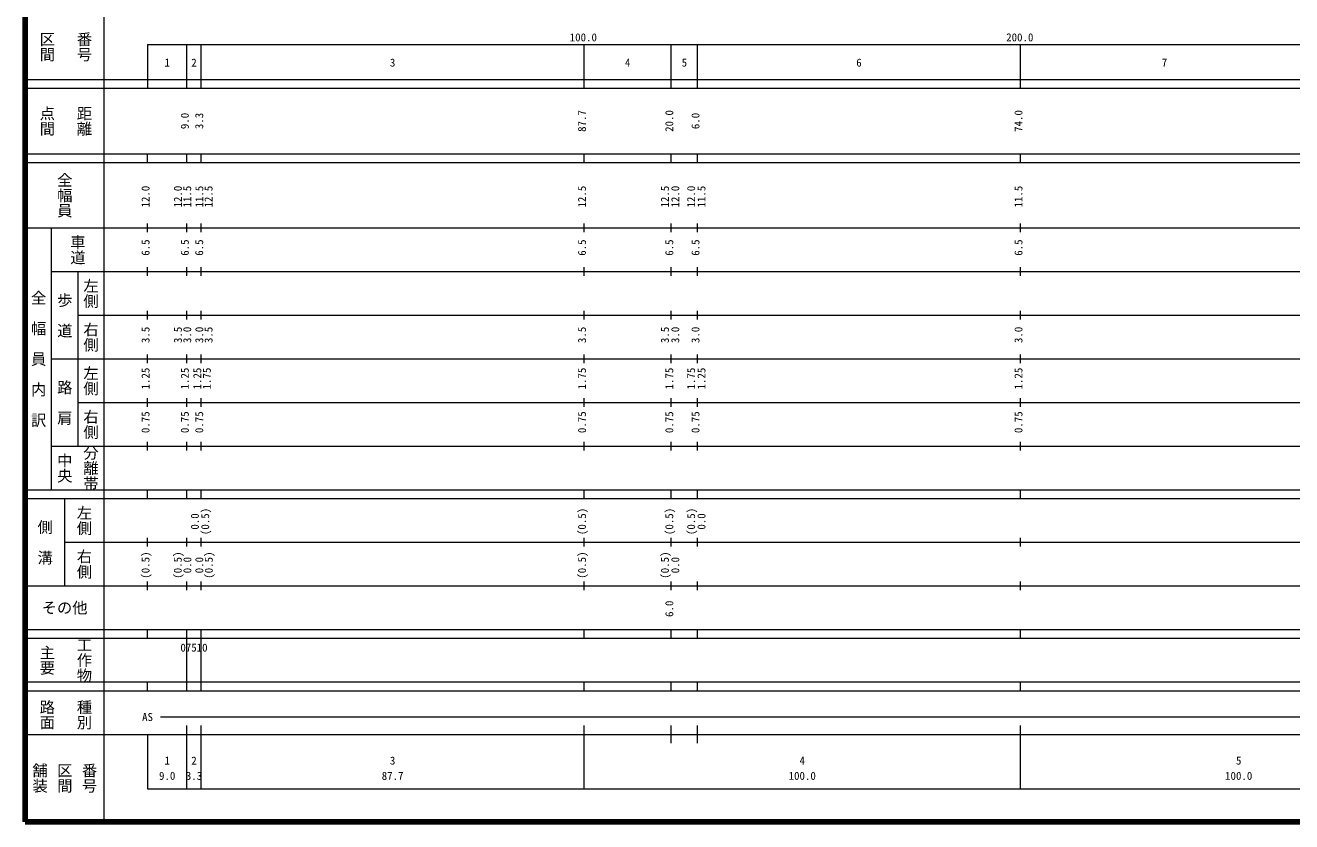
# Model space of a CAD drawing. Units: millimetres on the paper, enlarged 1000 times. Extents: x 40000 to 680000, y 20000 to 380000.
# Drawn here: x 40000 to 330136, y 20000 to 202409 of the extents above; entities that cross this region are included whole.
import ezdxf
from ezdxf.enums import TextEntityAlignment as Align

# ---------------------------------------------------------------- set-up
doc = ezdxf.new("R2010")
doc.units = ezdxf.units.MM
doc.header["$LTSCALE"] = 1000
doc.layers.add('M-TTL', color=2, linetype='Continuous', lineweight=140)
doc.layers.add('M-TTL-BAND', color=7, linetype='Continuous', lineweight=13)
doc.styles.add('@ＭＳ ゴシック', font='')
doc.styles.add('ＭＳ ゴシック', font='')
doc.styles.get('@ＭＳ ゴシック').set_extended_font_data('@MS Gothic')
doc.styles.get('ＭＳ ゴシック').set_extended_font_data('MS Gothic')

msp = doc.modelspace()

# ---------------------------------------------------------------- linework, layer by layer
at = {"layer": 'M-TTL'}
for p, q in [((40000, 380000), (40000, 20000)), ((40000, 20000), (680000, 20000))]:
    msp.add_line(p, q, dxfattribs=at)
at = {"layer": 'M-TTL-BAND'}
for p, q in [((58000, 370000), (58000, 20000)), ((68000, 198000), (579000, 198000)), ((68000, 198000), (68000, 188000)), ((77000, 188000), (77000, 198000)), ((80300, 188000), (80300, 198000)), ((168000, 188000), (168000, 198000)), ((188000, 188000), (188000, 198000)), ((194000, 188000), (194000, 198000)), ((268000, 188000), (268000, 198000)), ((40000, 190000), (579000, 190000)), ((40000, 188000), (579000, 188000)), ((40000, 173000), (579000, 173000)), ((68000, 171000), (68000, 173000)), ((77000, 171000), (77000, 173000)), ((80300, 171000), (80300, 173000)), ((168000, 171000), (168000, 173000)), ((188000, 171000), (188000, 173000)), ((194000, 171000), (194000, 173000)), ((268000, 171000), (268000, 173000)), ((40000, 171000), (579000, 171000)), ((68000, 155000), (68000, 157000)), ((77000, 155000), (77000, 157000)), ((80300, 155000), (80300, 157000)), ((168000, 155000), (168000, 157000)), ((188000, 155000), (188000, 157000)), ((194000, 155000), (194000, 157000)), ((268000, 155000), (268000, 157000)), ((40000, 156000), (579000, 156000)), ((46000, 96000), (46000, 156000)), ((46000, 146000), (579000, 146000)), ((52000, 146000), (52000, 106000)), ((68000, 145000), (68000, 147000)), ((77000, 145000), (77000, 147000)), ((80300, 145000), (80300, 147000)), ((168000, 145000), (168000, 147000)), ((188000, 145000), (188000, 147000)), ((194000, 145000), (194000, 147000)), ((268000, 145000), (268000, 147000)), ((68000, 135000), (68000, 137000)), ((77000, 135000), (77000, 137000)), ((80300, 135000), (80300, 137000)), ((168000, 135000), (168000, 137000)), ((188000, 135000), (188000, 137000)), ((194000, 135000), (194000, 137000)), ((268000, 135000), (268000, 137000)), ((52000, 136000), (579000, 136000)), ((46000, 126000), (579000, 126000)), ((68000, 125000), (68000, 127000)), ((77000, 125000), (77000, 127000)), ((80300, 125000), (80300, 127000)), ((168000, 125000), (168000, 127000)), ((188000, 125000), (188000, 127000)), ((194000, 125000), (194000, 127000)), ((268000, 125000), (268000, 127000)), ((68000, 115000), (68000, 117000)), ((77000, 115000), (77000, 117000)), ((80300, 115000), (80300, 117000)), ((168000, 115000), (168000, 117000)), ((188000, 115000), (188000, 117000)), ((194000, 115000), (194000, 117000)), ((268000, 115000), (268000, 117000)), ((52000, 116000), (579000, 116000)), ((46000, 106000), (579000, 106000)), ((68000, 105000), (68000, 107000)), ((77000, 105000), (77000, 107000)), ((80300, 105000), (80300, 107000)), ((168000, 105000), (168000, 107000)), ((188000, 105000), (188000, 107000)), ((194000, 105000), (194000, 107000)), ((268000, 105000), (268000, 107000)), ((40000, 96000), (579000, 96000)), ((68000, 94000), (68000, 96000)), ((77000, 94000), (77000, 96000)), ((80300, 94000), (80300, 96000)), ((168000, 94000), (168000, 96000)), ((188000, 94000), (188000, 96000)), ((194000, 94000), (194000, 96000)), ((268000, 94000), (268000, 96000)), ((40000, 94000), (579000, 94000)), ((49000, 94000), (49000, 74000)), ((68000, 83000), (68000, 85000)), ((77000, 83000), (77000, 85000)), ((80300, 83000), (80300, 85000)), ((168000, 83000), (168000, 85000)), ((188000, 83000), (188000, 85000)), ((194000, 83000), (194000, 85000)), ((268000, 83000), (268000, 85000)), ((49000, 84000), (579000, 84000)), ((40000, 74000), (579000, 74000)), ((68000, 73000), (68000, 75000)), ((77000, 73000), (77000, 75000)), ((80300, 73000), (80300, 75000)), ((168000, 73000), (168000, 75000)), ((188000, 73000), (188000, 75000)), ((194000, 73000), (194000, 75000)), ((268000, 73000), (268000, 75000)), ((40000, 64000), (579000, 64000)), ((68000, 62000), (68000, 64000)), ((77000, 62000), (77000, 64000)), ((80300, 62000), (80300, 64000)), ((168000, 62000), (168000, 64000)), ((188000, 62000), (188000, 64000)), ((194000, 62000), (194000, 64000)), ((268000, 62000), (268000, 64000)), ((40000, 62000), (579000, 62000)), ((77000, 52000), (77000, 62000)), ((80300, 52000), (80300, 62000)), ((40000, 52000), (579000, 52000)), ((40000, 50000), (579000, 50000)), ((68000, 50000), (68000, 52000)), ((77000, 50000), (77000, 52000)), ((80300, 50000), (80300, 52000)), ((168000, 50000), (168000, 52000)), ((188000, 50000), (188000, 52000)), ((194000, 50000), (194000, 52000)), ((268000, 50000), (268000, 52000)), ((71000, 44000), (565000, 44000)), ((77000, 27500), (77000, 42000)), ((80300, 27500), (80300, 42000)), ((168000, 27500), (168000, 42000)), ((188000, 38000), (188000, 42000)), ((194000, 38000), (194000, 42000)), ((268000, 27500), (268000, 42000)), ((40000, 40000), (579000, 40000)), ((68000, 40000), (68000, 27500)), ((68000, 27500), (579000, 27500))]:
    msp.add_line(p, q, dxfattribs=at)

# ---------------------------------------------------------------- texts
at = {"layer": 'M-TTL-BAND', "style": '@ＭＳ ゴシック'}
for s, p in [('区間', (45000, 197500)), ('番号', (53500, 197500)), ('点間', (45000, 180500)), ('距離', (53500, 180500)), ('全幅員', (49000, 163500)), ('車道', (52000, 151000)), ('左側', (55000, 141000)), ('全\u3000幅\u3000員\u3000内\u3000訳', (43000, 126000)), ('歩\u3000道', (49000, 136000)), ('右側', (55000, 131000)), ('左側', (55000, 121000)), ('路\u3000肩', (49000, 116000)), ('右側', (55000, 111000)), ('分離帯', (55000, 101000)), ('中央', (49000, 101000)), ('左側', (53500, 89000)), ('側\u3000溝', (44500, 84000)), ('右側', (53500, 79000)), ('工作物', (53500, 57000)), ('主要', (45000, 57000)), ('路面', (45000, 44500)), ('種別', (53500, 44500)), ('舗装', (43333, 30000)), ('区間', (49000, 30000)), ('番号', (54667, 30000))]:
    msp.add_text(s, height=2566, rotation=270, dxfattribs=at).set_placement(p, align=Align.MIDDLE_CENTER)
at = {"layer": 'M-TTL-BAND', "style": 'ＭＳ ゴシック'}
for s, p in [('100.0', (167844, 198195)), ('200.0', (267844, 198195)), ('1', (72500, 192405)), ('2', (78650, 192405)), ('3', (124150, 192405)), ('4', (178000, 192405)), ('5', (191000, 192405)), ('6', (231000, 192405)), ('7', (301000, 192405)), ('AS', (68000, 42500)), ('1', (72500, 32523)), ('2', (78650, 32523)), ('3', (124150, 32523)), ('4', (218000, 32523)), ('5', (318000, 32523)), ('9.0', (72500, 29033)), ('3.3', (78650, 29033)), ('87.7', (124150, 29033)), ('100.0', (218000, 29033)), ('100.0', (318000, 29033))]:
    msp.add_text(s, height=1833, dxfattribs=at).set_placement(p, align=Align.BOTTOM_CENTER)
for s, p in [('87.7', (169000, 180500)), ('20.0', (189000, 180500)), ('74.0', (269000, 180500)), ('9.0', (78000, 180500)), ('3.3', (81300, 180500)), ('6.0', (195000, 180500)), ('12.0', (69000, 163174)), ('12.0', (76415, 163174)), ('11.5', (78550, 163174)), ('11.5', (81320, 163174)), ('12.5', (83439, 163174)), ('12.5', (169000, 163174)), ('12.5', (188000, 163174)), ('12.0', (190370, 163174)), ('12.0', (194000, 163174)), ('11.5', (196370, 163174)), ('11.5', (269000, 163174)), ('6.5', (69000, 151500)), ('6.5', (78000, 151500)), ('6.5', (81300, 151500)), ('6.5', (169000, 151500)), ('6.5', (189000, 151500)), ('6.5', (195000, 151500)), ('6.5', (269000, 151500)), ('3.5', (69000, 131500)), ('3.5', (76415, 131500)), ('3.0', (78550, 131500)), ('3.0', (81320, 131500)), ('3.5', (83439, 131500)), ('3.5', (169000, 131500)), ('3.5', (188000, 131500)), ('3.0', (190370, 131500)), ('3.0', (195000, 131500)), ('3.0', (269000, 131500)), ('1.25', (69000, 121500)), ('1.25', (78000, 121500)), ('1.25', (80856, 121500)), ('1.75', (83038, 121500)), ('1.75', (169000, 121500)), ('1.75', (189000, 121500)), ('1.75', (194000, 121500)), ('1.25', (196370, 121500)), ('1.25', (269000, 121500)), ('0.75', (69000, 111500)), ('0.75', (78000, 111500)), ('0.75', (81300, 111500)), ('0.75', (169000, 111500)), ('0.75', (189000, 111500)), ('0.75', (195000, 111500)), ('0.75', (269000, 111500)), ('0.0', (80300, 88764)), ('(0.5)', (82670, 88764)), ('(0.5)', (169000, 88764)), ('(0.5)', (189000, 88764)), ('(0.5)', (194000, 88764)), ('0.0', (196370, 88764)), ('(0.5)', (69000, 78764)), ('(0.5)', (76381, 78764)), ('(0.5)', (83488, 78764)), ('(0.5)', (169000, 78764)), ('(0.5)', (188000, 78764)), ('0.0', (78579, 78764)), ('0.0', (81306, 78764)), ('0.0', (190370, 78764)), ('6.0', (189000, 68764))]:
    msp.add_text(s, height=1833, rotation=90, dxfattribs=at).set_placement(p, align=Align.BOTTOM_CENTER)
msp.add_text('その他', height=2566, dxfattribs=at).set_placement((49000, 69000), align=Align.MIDDLE_CENTER)
msp.add_text('07510', height=1833, dxfattribs=at).set_placement((75525, 58405), align=Align.BOTTOM_LEFT)

doc.saveas('drawing.dxf')
